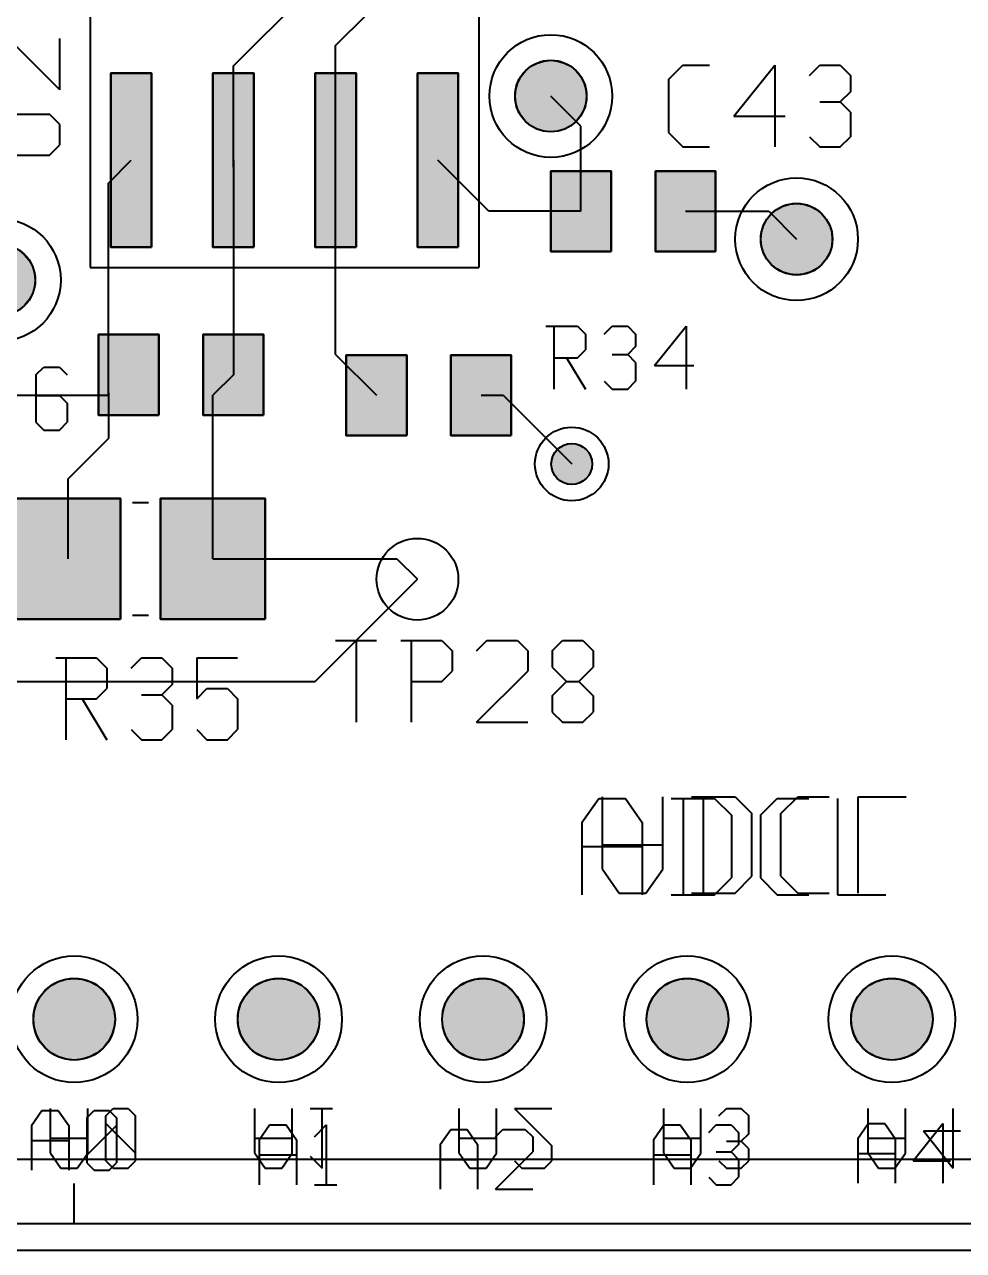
# Model space of a CAD drawing. Header units: millimetres. Extents: x 3 to 131, y 2 to 65.
# Drawn here: x 75.92 to 87.59, y 2.29 to 17.53 of the extents above; entities that cross this region are included whole.
import ezdxf

# ---------------------------------------------------------------- set-up
doc = ezdxf.new("R2010")
doc.units = ezdxf.units.MM
for name, color, linetype in [('bottom_copper', 7, 'Continuous'), ('bottom_silk', 7, 'Continuous'), ('drill_plated', 7, 'Continuous'), ('outline', 7, 'Continuous'), ('top_copper', 7, 'Continuous'), ('top_silk', 7, 'Continuous')]:
    doc.layers.add(name, color=color, linetype=linetype)

msp = doc.modelspace()

# ---------------------------------------------------------------- hatches: boundary and pattern name
at = {"layer": 'bottom_copper', "lineweight": 40}
for points in [[(82.898, 16.55), (82.872, 16.466), (82.831, 16.39), (82.776, 16.322), (82.709, 16.267), (82.632, 16.226), (82.549, 16.201), (82.462, 16.192), (82.375, 16.201), (82.292, 16.226), (82.215, 16.267), (82.147, 16.322), (82.092, 16.39), (82.051, 16.466), (82.026, 16.55), (82.017, 16.637), (82.026, 16.723), (82.051, 16.807), (82.092, 16.883), (82.147, 16.951), (82.215, 17.006), (82.292, 17.047), (82.375, 17.072), (82.462, 17.081), (82.549, 17.072), (82.632, 17.047), (82.709, 17.006), (82.776, 16.951), (82.831, 16.883), (82.872, 16.807), (82.898, 16.723), (82.906, 16.637), (82.898, 16.55)], [(85.952, 14.772), (85.927, 14.688), (85.885, 14.612), (85.83, 14.544), (85.763, 14.489), (85.686, 14.448), (85.603, 14.423), (85.516, 14.414), (85.429, 14.423), (85.346, 14.448), (85.269, 14.489), (85.202, 14.544), (85.146, 14.612), (85.105, 14.688), (85.08, 14.772), (85.071, 14.858), (85.08, 14.945), (85.105, 15.029), (85.146, 15.105), (85.202, 15.173), (85.269, 15.228), (85.346, 15.269), (85.429, 15.294), (85.516, 15.303), (85.603, 15.294), (85.686, 15.269), (85.763, 15.228), (85.83, 15.173), (85.885, 15.105), (85.927, 15.029), (85.952, 14.945), (85.96, 14.858), (85.952, 14.772)], [(76.046, 14.264), (76.021, 14.18), (75.979, 14.104), (75.924, 14.036), (75.857, 13.981), (75.78, 13.94), (75.697, 13.915), (75.61, 13.906), (75.523, 13.915), (75.44, 13.94), (75.363, 13.981), (75.296, 14.036), (75.24, 14.104), (75.199, 14.18), (75.174, 14.264), (75.165, 14.351), (75.174, 14.437), (75.199, 14.521), (75.24, 14.597), (75.296, 14.665), (75.363, 14.72), (75.44, 14.761), (75.523, 14.786), (75.61, 14.795), (75.697, 14.786), (75.78, 14.761), (75.857, 14.72), (75.924, 14.665), (75.979, 14.597), (76.021, 14.521), (76.046, 14.437), (76.054, 14.351), (76.046, 14.264)], [(82.971, 12.015), (82.957, 11.967), (82.933, 11.923), (82.902, 11.885), (82.863, 11.853), (82.819, 11.83), (82.771, 11.815), (82.722, 11.81), (82.672, 11.815), (82.625, 11.83), (82.581, 11.853), (82.542, 11.885), (82.511, 11.923), (82.487, 11.967), (82.473, 12.015), (82.468, 12.065), (82.473, 12.114), (82.487, 12.162), (82.511, 12.206), (82.542, 12.244), (82.581, 12.276), (82.625, 12.299), (82.672, 12.314), (82.722, 12.319), (82.771, 12.314), (82.819, 12.299), (82.863, 12.276), (82.902, 12.244), (82.933, 12.206), (82.957, 12.162), (82.971, 12.114), (82.976, 12.065), (82.971, 12.015)], [(77.038, 5.067), (77.009, 4.972), (76.962, 4.884), (76.899, 4.807), (76.822, 4.744), (76.734, 4.697), (76.639, 4.668), (76.54, 4.658), (76.441, 4.668), (76.346, 4.697), (76.258, 4.744), (76.181, 4.807), (76.118, 4.884), (76.071, 4.972), (76.042, 5.067), (76.032, 5.166), (76.042, 5.265), (76.071, 5.36), (76.118, 5.448), (76.181, 5.525), (76.258, 5.588), (76.346, 5.635), (76.441, 5.664), (76.54, 5.674), (76.639, 5.664), (76.734, 5.635), (76.822, 5.588), (76.899, 5.525), (76.962, 5.448), (77.009, 5.36), (77.038, 5.265), (77.048, 5.166), (77.038, 5.067)], [(79.578, 5.067), (79.549, 4.972), (79.502, 4.884), (79.439, 4.807), (79.362, 4.744), (79.274, 4.697), (79.179, 4.668), (79.08, 4.658), (78.981, 4.668), (78.886, 4.697), (78.798, 4.744), (78.721, 4.807), (78.658, 4.884), (78.611, 4.972), (78.582, 5.067), (78.572, 5.166), (78.582, 5.265), (78.611, 5.36), (78.658, 5.448), (78.721, 5.525), (78.798, 5.588), (78.886, 5.635), (78.981, 5.664), (79.08, 5.674), (79.179, 5.664), (79.274, 5.635), (79.362, 5.588), (79.439, 5.525), (79.502, 5.448), (79.549, 5.36), (79.578, 5.265), (79.588, 5.166), (79.578, 5.067)], [(82.118, 5.067), (82.089, 4.972), (82.042, 4.884), (81.979, 4.807), (81.902, 4.744), (81.814, 4.697), (81.719, 4.668), (81.62, 4.658), (81.521, 4.668), (81.426, 4.697), (81.338, 4.744), (81.261, 4.807), (81.198, 4.884), (81.151, 4.972), (81.122, 5.067), (81.112, 5.166), (81.122, 5.265), (81.151, 5.36), (81.198, 5.448), (81.261, 5.525), (81.338, 5.588), (81.426, 5.635), (81.521, 5.664), (81.62, 5.674), (81.719, 5.664), (81.814, 5.635), (81.902, 5.588), (81.979, 5.525), (82.042, 5.448), (82.089, 5.36), (82.118, 5.265), (82.128, 5.166), (82.118, 5.067)], [(84.658, 5.067), (84.629, 4.972), (84.582, 4.884), (84.519, 4.807), (84.442, 4.744), (84.354, 4.697), (84.259, 4.668), (84.16, 4.658), (84.061, 4.668), (83.966, 4.697), (83.878, 4.744), (83.801, 4.807), (83.738, 4.884), (83.691, 4.972), (83.662, 5.067), (83.652, 5.166), (83.662, 5.265), (83.691, 5.36), (83.738, 5.448), (83.801, 5.525), (83.878, 5.588), (83.966, 5.635), (84.061, 5.664), (84.16, 5.674), (84.259, 5.664), (84.354, 5.635), (84.442, 5.588), (84.519, 5.525), (84.582, 5.448), (84.629, 5.36), (84.658, 5.265), (84.668, 5.166), (84.658, 5.067)], [(87.198, 5.067), (87.169, 4.972), (87.122, 4.884), (87.059, 4.807), (86.982, 4.744), (86.894, 4.697), (86.799, 4.668), (86.7, 4.658), (86.601, 4.668), (86.506, 4.697), (86.418, 4.744), (86.341, 4.807), (86.278, 4.884), (86.231, 4.972), (86.202, 5.067), (86.192, 5.166), (86.202, 5.265), (86.231, 5.36), (86.278, 5.448), (86.341, 5.525), (86.418, 5.588), (86.506, 5.635), (86.601, 5.664), (86.7, 5.674), (86.799, 5.664), (86.894, 5.635), (86.982, 5.588), (87.059, 5.525), (87.122, 5.448), (87.169, 5.36), (87.198, 5.265), (87.208, 5.166), (87.198, 5.067)]]:
    msp.add_hatch(color=7, dxfattribs=at).paths.add_polyline_path(points, flags=0)
at = {"layer": 'drill_plated', "lineweight": 40}
for points in [[(82.898, 16.55), (82.872, 16.466), (82.831, 16.39), (82.776, 16.322), (82.709, 16.267), (82.632, 16.226), (82.549, 16.201), (82.462, 16.192), (82.375, 16.201), (82.292, 16.226), (82.215, 16.267), (82.147, 16.322), (82.092, 16.39), (82.051, 16.466), (82.026, 16.55), (82.017, 16.637), (82.026, 16.723), (82.051, 16.807), (82.092, 16.883), (82.147, 16.951), (82.215, 17.006), (82.292, 17.047), (82.375, 17.072), (82.462, 17.081), (82.549, 17.072), (82.632, 17.047), (82.709, 17.006), (82.776, 16.951), (82.831, 16.883), (82.872, 16.807), (82.898, 16.723), (82.906, 16.637), (82.898, 16.55)], [(85.952, 14.772), (85.927, 14.688), (85.885, 14.612), (85.83, 14.544), (85.763, 14.489), (85.686, 14.448), (85.603, 14.423), (85.516, 14.414), (85.429, 14.423), (85.346, 14.448), (85.269, 14.489), (85.202, 14.544), (85.146, 14.612), (85.105, 14.688), (85.08, 14.772), (85.071, 14.858), (85.08, 14.945), (85.105, 15.029), (85.146, 15.105), (85.202, 15.173), (85.269, 15.228), (85.346, 15.269), (85.429, 15.294), (85.516, 15.303), (85.603, 15.294), (85.686, 15.269), (85.763, 15.228), (85.83, 15.173), (85.885, 15.105), (85.927, 15.029), (85.952, 14.945), (85.96, 14.858), (85.952, 14.772)], [(76.046, 14.264), (76.021, 14.18), (75.979, 14.104), (75.924, 14.036), (75.857, 13.981), (75.78, 13.94), (75.697, 13.915), (75.61, 13.906), (75.523, 13.915), (75.44, 13.94), (75.363, 13.981), (75.296, 14.036), (75.24, 14.104), (75.199, 14.18), (75.174, 14.264), (75.165, 14.351), (75.174, 14.437), (75.199, 14.521), (75.24, 14.597), (75.296, 14.665), (75.363, 14.72), (75.44, 14.761), (75.523, 14.786), (75.61, 14.795), (75.697, 14.786), (75.78, 14.761), (75.857, 14.72), (75.924, 14.665), (75.979, 14.597), (76.021, 14.521), (76.046, 14.437), (76.054, 14.351), (76.046, 14.264)], [(82.971, 12.015), (82.957, 11.967), (82.933, 11.923), (82.902, 11.885), (82.863, 11.853), (82.819, 11.83), (82.771, 11.815), (82.722, 11.81), (82.672, 11.815), (82.625, 11.83), (82.581, 11.853), (82.542, 11.885), (82.511, 11.923), (82.487, 11.967), (82.473, 12.015), (82.468, 12.065), (82.473, 12.114), (82.487, 12.162), (82.511, 12.206), (82.542, 12.244), (82.581, 12.276), (82.625, 12.299), (82.672, 12.314), (82.722, 12.319), (82.771, 12.314), (82.819, 12.299), (82.863, 12.276), (82.902, 12.244), (82.933, 12.206), (82.957, 12.162), (82.971, 12.114), (82.976, 12.065), (82.971, 12.015)], [(77.038, 5.067), (77.009, 4.972), (76.962, 4.884), (76.899, 4.807), (76.822, 4.744), (76.734, 4.697), (76.639, 4.668), (76.54, 4.658), (76.441, 4.668), (76.346, 4.697), (76.258, 4.744), (76.181, 4.807), (76.118, 4.884), (76.071, 4.972), (76.042, 5.067), (76.032, 5.166), (76.042, 5.265), (76.071, 5.36), (76.118, 5.448), (76.181, 5.525), (76.258, 5.588), (76.346, 5.635), (76.441, 5.664), (76.54, 5.674), (76.639, 5.664), (76.734, 5.635), (76.822, 5.588), (76.899, 5.525), (76.962, 5.448), (77.009, 5.36), (77.038, 5.265), (77.048, 5.166), (77.038, 5.067)], [(79.578, 5.067), (79.549, 4.972), (79.502, 4.884), (79.439, 4.807), (79.362, 4.744), (79.274, 4.697), (79.179, 4.668), (79.08, 4.658), (78.981, 4.668), (78.886, 4.697), (78.798, 4.744), (78.721, 4.807), (78.658, 4.884), (78.611, 4.972), (78.582, 5.067), (78.572, 5.166), (78.582, 5.265), (78.611, 5.36), (78.658, 5.448), (78.721, 5.525), (78.798, 5.588), (78.886, 5.635), (78.981, 5.664), (79.08, 5.674), (79.179, 5.664), (79.274, 5.635), (79.362, 5.588), (79.439, 5.525), (79.502, 5.448), (79.549, 5.36), (79.578, 5.265), (79.588, 5.166), (79.578, 5.067)], [(82.118, 5.067), (82.089, 4.972), (82.042, 4.884), (81.979, 4.807), (81.902, 4.744), (81.814, 4.697), (81.719, 4.668), (81.62, 4.658), (81.521, 4.668), (81.426, 4.697), (81.338, 4.744), (81.261, 4.807), (81.198, 4.884), (81.151, 4.972), (81.122, 5.067), (81.112, 5.166), (81.122, 5.265), (81.151, 5.36), (81.198, 5.448), (81.261, 5.525), (81.338, 5.588), (81.426, 5.635), (81.521, 5.664), (81.62, 5.674), (81.719, 5.664), (81.814, 5.635), (81.902, 5.588), (81.979, 5.525), (82.042, 5.448), (82.089, 5.36), (82.118, 5.265), (82.128, 5.166), (82.118, 5.067)], [(84.658, 5.067), (84.629, 4.972), (84.582, 4.884), (84.519, 4.807), (84.442, 4.744), (84.354, 4.697), (84.259, 4.668), (84.16, 4.658), (84.061, 4.668), (83.966, 4.697), (83.878, 4.744), (83.801, 4.807), (83.738, 4.884), (83.691, 4.972), (83.662, 5.067), (83.652, 5.166), (83.662, 5.265), (83.691, 5.36), (83.738, 5.448), (83.801, 5.525), (83.878, 5.588), (83.966, 5.635), (84.061, 5.664), (84.16, 5.674), (84.259, 5.664), (84.354, 5.635), (84.442, 5.588), (84.519, 5.525), (84.582, 5.448), (84.629, 5.36), (84.658, 5.265), (84.668, 5.166), (84.658, 5.067)], [(87.198, 5.067), (87.169, 4.972), (87.122, 4.884), (87.059, 4.807), (86.982, 4.744), (86.894, 4.697), (86.799, 4.668), (86.7, 4.658), (86.601, 4.668), (86.506, 4.697), (86.418, 4.744), (86.341, 4.807), (86.278, 4.884), (86.231, 4.972), (86.202, 5.067), (86.192, 5.166), (86.202, 5.265), (86.231, 5.36), (86.278, 5.448), (86.341, 5.525), (86.418, 5.588), (86.506, 5.635), (86.601, 5.664), (86.7, 5.674), (86.799, 5.664), (86.894, 5.635), (86.982, 5.588), (87.059, 5.525), (87.122, 5.448), (87.169, 5.36), (87.198, 5.265), (87.208, 5.166), (87.198, 5.067)]]:
    msp.add_hatch(color=7, dxfattribs=at).paths.add_polyline_path(points, flags=0)
at = {"layer": 'top_copper', "lineweight": 40}
for points in [[(82.898, 16.55), (82.872, 16.466), (82.831, 16.39), (82.776, 16.322), (82.709, 16.267), (82.632, 16.226), (82.549, 16.201), (82.462, 16.192), (82.375, 16.201), (82.292, 16.226), (82.215, 16.267), (82.147, 16.322), (82.092, 16.39), (82.051, 16.466), (82.026, 16.55), (82.017, 16.637), (82.026, 16.723), (82.051, 16.807), (82.092, 16.883), (82.147, 16.951), (82.215, 17.006), (82.292, 17.047), (82.375, 17.072), (82.462, 17.081), (82.549, 17.072), (82.632, 17.047), (82.709, 17.006), (82.776, 16.951), (82.831, 16.883), (82.872, 16.807), (82.898, 16.723), (82.906, 16.637), (82.898, 16.55)], [(77.502, 14.76), (76.994, 14.76), (76.994, 16.919), (77.502, 16.919), (77.502, 14.76)], [(78.772, 14.76), (78.264, 14.76), (78.264, 16.919), (78.772, 16.919), (78.772, 14.76)], [(80.042, 14.76), (79.534, 14.76), (79.534, 16.919), (80.042, 16.919), (80.042, 14.76)], [(81.312, 14.76), (80.804, 14.76), (80.804, 16.919), (81.312, 16.919), (81.312, 14.76)], [(83.21, 14.705), (82.461, 14.705), (82.461, 15.704), (83.21, 15.704), (83.21, 14.705)], [(84.51, 14.705), (83.761, 14.705), (83.761, 15.704), (84.51, 15.704), (84.51, 14.705)], [(85.952, 14.772), (85.927, 14.688), (85.885, 14.612), (85.83, 14.544), (85.763, 14.489), (85.686, 14.448), (85.603, 14.423), (85.516, 14.414), (85.429, 14.423), (85.346, 14.448), (85.269, 14.489), (85.202, 14.544), (85.146, 14.612), (85.105, 14.688), (85.08, 14.772), (85.071, 14.858), (85.08, 14.945), (85.105, 15.029), (85.146, 15.105), (85.202, 15.173), (85.269, 15.228), (85.346, 15.269), (85.429, 15.294), (85.516, 15.303), (85.603, 15.294), (85.686, 15.269), (85.763, 15.228), (85.83, 15.173), (85.885, 15.105), (85.927, 15.029), (85.952, 14.945), (85.96, 14.858), (85.952, 14.772)], [(76.046, 14.264), (76.021, 14.18), (75.979, 14.104), (75.924, 14.036), (75.857, 13.981), (75.78, 13.94), (75.697, 13.915), (75.61, 13.906), (75.523, 13.915), (75.44, 13.94), (75.363, 13.981), (75.296, 14.036), (75.24, 14.104), (75.199, 14.18), (75.174, 14.264), (75.165, 14.351), (75.174, 14.437), (75.199, 14.521), (75.24, 14.597), (75.296, 14.665), (75.363, 14.72), (75.44, 14.761), (75.523, 14.786), (75.61, 14.795), (75.697, 14.786), (75.78, 14.761), (75.857, 14.72), (75.924, 14.665), (75.979, 14.597), (76.021, 14.521), (76.046, 14.437), (76.054, 14.351), (76.046, 14.264)], [(77.593, 12.673), (76.843, 12.673), (76.843, 13.672), (77.593, 13.672), (77.593, 12.673)], [(78.892, 12.673), (78.143, 12.673), (78.143, 13.672), (78.892, 13.672), (78.892, 12.673)], [(80.671, 12.419), (79.921, 12.419), (79.921, 13.418), (80.671, 13.418), (80.671, 12.419)], [(81.971, 12.419), (81.221, 12.419), (81.221, 13.418), (81.971, 13.418), (81.971, 12.419)], [(82.971, 12.015), (82.957, 11.967), (82.933, 11.923), (82.902, 11.885), (82.863, 11.853), (82.819, 11.83), (82.771, 11.815), (82.722, 11.81), (82.672, 11.815), (82.625, 11.83), (82.581, 11.853), (82.542, 11.885), (82.511, 11.923), (82.487, 11.967), (82.473, 12.015), (82.468, 12.065), (82.473, 12.114), (82.487, 12.162), (82.511, 12.206), (82.542, 12.244), (82.581, 12.276), (82.625, 12.299), (82.672, 12.314), (82.722, 12.319), (82.771, 12.314), (82.819, 12.299), (82.863, 12.276), (82.902, 12.244), (82.933, 12.206), (82.957, 12.162), (82.971, 12.114), (82.976, 12.065), (82.971, 12.015)], [(77.114, 10.137), (75.814, 10.137), (75.814, 11.636), (77.114, 11.636), (77.114, 10.137)], [(78.914, 10.137), (77.614, 10.137), (77.614, 11.636), (78.914, 11.636), (78.914, 10.137)], [(77.038, 5.067), (77.009, 4.972), (76.962, 4.884), (76.899, 4.807), (76.822, 4.744), (76.734, 4.697), (76.639, 4.668), (76.54, 4.658), (76.441, 4.668), (76.346, 4.697), (76.258, 4.744), (76.181, 4.807), (76.118, 4.884), (76.071, 4.972), (76.042, 5.067), (76.032, 5.166), (76.042, 5.265), (76.071, 5.36), (76.118, 5.448), (76.181, 5.525), (76.258, 5.588), (76.346, 5.635), (76.441, 5.664), (76.54, 5.674), (76.639, 5.664), (76.734, 5.635), (76.822, 5.588), (76.899, 5.525), (76.962, 5.448), (77.009, 5.36), (77.038, 5.265), (77.048, 5.166), (77.038, 5.067)], [(79.578, 5.067), (79.549, 4.972), (79.502, 4.884), (79.439, 4.807), (79.362, 4.744), (79.274, 4.697), (79.179, 4.668), (79.08, 4.658), (78.981, 4.668), (78.886, 4.697), (78.798, 4.744), (78.721, 4.807), (78.658, 4.884), (78.611, 4.972), (78.582, 5.067), (78.572, 5.166), (78.582, 5.265), (78.611, 5.36), (78.658, 5.448), (78.721, 5.525), (78.798, 5.588), (78.886, 5.635), (78.981, 5.664), (79.08, 5.674), (79.179, 5.664), (79.274, 5.635), (79.362, 5.588), (79.439, 5.525), (79.502, 5.448), (79.549, 5.36), (79.578, 5.265), (79.588, 5.166), (79.578, 5.067)], [(82.118, 5.067), (82.089, 4.972), (82.042, 4.884), (81.979, 4.807), (81.902, 4.744), (81.814, 4.697), (81.719, 4.668), (81.62, 4.658), (81.521, 4.668), (81.426, 4.697), (81.338, 4.744), (81.261, 4.807), (81.198, 4.884), (81.151, 4.972), (81.122, 5.067), (81.112, 5.166), (81.122, 5.265), (81.151, 5.36), (81.198, 5.448), (81.261, 5.525), (81.338, 5.588), (81.426, 5.635), (81.521, 5.664), (81.62, 5.674), (81.719, 5.664), (81.814, 5.635), (81.902, 5.588), (81.979, 5.525), (82.042, 5.448), (82.089, 5.36), (82.118, 5.265), (82.128, 5.166), (82.118, 5.067)], [(84.658, 5.067), (84.629, 4.972), (84.582, 4.884), (84.519, 4.807), (84.442, 4.744), (84.354, 4.697), (84.259, 4.668), (84.16, 4.658), (84.061, 4.668), (83.966, 4.697), (83.878, 4.744), (83.801, 4.807), (83.738, 4.884), (83.691, 4.972), (83.662, 5.067), (83.652, 5.166), (83.662, 5.265), (83.691, 5.36), (83.738, 5.448), (83.801, 5.525), (83.878, 5.588), (83.966, 5.635), (84.061, 5.664), (84.16, 5.674), (84.259, 5.664), (84.354, 5.635), (84.442, 5.588), (84.519, 5.525), (84.582, 5.448), (84.629, 5.36), (84.658, 5.265), (84.668, 5.166), (84.658, 5.067)], [(87.198, 5.067), (87.169, 4.972), (87.122, 4.884), (87.059, 4.807), (86.982, 4.744), (86.894, 4.697), (86.799, 4.668), (86.7, 4.658), (86.601, 4.668), (86.506, 4.697), (86.418, 4.744), (86.341, 4.807), (86.278, 4.884), (86.231, 4.972), (86.202, 5.067), (86.192, 5.166), (86.202, 5.265), (86.231, 5.36), (86.278, 5.448), (86.341, 5.525), (86.418, 5.588), (86.506, 5.635), (86.601, 5.664), (86.7, 5.674), (86.799, 5.664), (86.894, 5.635), (86.982, 5.588), (87.059, 5.525), (87.122, 5.448), (87.169, 5.36), (87.198, 5.265), (87.208, 5.166), (87.198, 5.067)]]:
    msp.add_hatch(color=7, dxfattribs=at).paths.add_polyline_path(points, flags=0)

# ---------------------------------------------------------------- linework, layer by layer
at = {"layer": 'bottom_copper', "color": 7, "lineweight": 40}
for points in [[(82.898, 16.55), (82.872, 16.466), (82.831, 16.39), (82.776, 16.322), (82.709, 16.267), (82.632, 16.226), (82.549, 16.201), (82.462, 16.192), (82.375, 16.201), (82.292, 16.226), (82.215, 16.267), (82.147, 16.322), (82.092, 16.39), (82.051, 16.466), (82.026, 16.55), (82.017, 16.637), (82.026, 16.723), (82.051, 16.807), (82.092, 16.883), (82.147, 16.951), (82.215, 17.006), (82.292, 17.047), (82.375, 17.072), (82.462, 17.081), (82.549, 17.072), (82.632, 17.047), (82.709, 17.006), (82.776, 16.951), (82.831, 16.883), (82.872, 16.807), (82.898, 16.723), (82.906, 16.637), (82.898, 16.55)], [(85.952, 14.772), (85.927, 14.688), (85.885, 14.612), (85.83, 14.544), (85.763, 14.489), (85.686, 14.448), (85.603, 14.423), (85.516, 14.414), (85.429, 14.423), (85.346, 14.448), (85.269, 14.489), (85.202, 14.544), (85.146, 14.612), (85.105, 14.688), (85.08, 14.772), (85.071, 14.858), (85.08, 14.945), (85.105, 15.029), (85.146, 15.105), (85.202, 15.173), (85.269, 15.228), (85.346, 15.269), (85.429, 15.294), (85.516, 15.303), (85.603, 15.294), (85.686, 15.269), (85.763, 15.228), (85.83, 15.173), (85.885, 15.105), (85.927, 15.029), (85.952, 14.945), (85.96, 14.858), (85.952, 14.772)], [(82.971, 12.015), (82.957, 11.967), (82.933, 11.923), (82.902, 11.885), (82.863, 11.853), (82.819, 11.83), (82.771, 11.815), (82.722, 11.81), (82.672, 11.815), (82.625, 11.83), (82.581, 11.853), (82.542, 11.885), (82.511, 11.923), (82.487, 11.967), (82.473, 12.015), (82.468, 12.065), (82.473, 12.114), (82.487, 12.162), (82.511, 12.206), (82.542, 12.244), (82.581, 12.276), (82.625, 12.299), (82.672, 12.314), (82.722, 12.319), (82.771, 12.314), (82.819, 12.299), (82.863, 12.276), (82.902, 12.244), (82.933, 12.206), (82.957, 12.162), (82.971, 12.114), (82.976, 12.065), (82.971, 12.015)], [(77.038, 5.067), (77.009, 4.972), (76.962, 4.884), (76.899, 4.807), (76.822, 4.744), (76.734, 4.697), (76.639, 4.668), (76.54, 4.658), (76.441, 4.668), (76.346, 4.697), (76.258, 4.744), (76.181, 4.807), (76.118, 4.884), (76.071, 4.972), (76.042, 5.067), (76.032, 5.166), (76.042, 5.265), (76.071, 5.36), (76.118, 5.448), (76.181, 5.525), (76.258, 5.588), (76.346, 5.635), (76.441, 5.664), (76.54, 5.674), (76.639, 5.664), (76.734, 5.635), (76.822, 5.588), (76.899, 5.525), (76.962, 5.448), (77.009, 5.36), (77.038, 5.265), (77.048, 5.166), (77.038, 5.067)], [(79.578, 5.067), (79.549, 4.972), (79.502, 4.884), (79.439, 4.807), (79.362, 4.744), (79.274, 4.697), (79.179, 4.668), (79.08, 4.658), (78.981, 4.668), (78.886, 4.697), (78.798, 4.744), (78.721, 4.807), (78.658, 4.884), (78.611, 4.972), (78.582, 5.067), (78.572, 5.166), (78.582, 5.265), (78.611, 5.36), (78.658, 5.448), (78.721, 5.525), (78.798, 5.588), (78.886, 5.635), (78.981, 5.664), (79.08, 5.674), (79.179, 5.664), (79.274, 5.635), (79.362, 5.588), (79.439, 5.525), (79.502, 5.448), (79.549, 5.36), (79.578, 5.265), (79.588, 5.166), (79.578, 5.067)], [(82.118, 5.067), (82.089, 4.972), (82.042, 4.884), (81.979, 4.807), (81.902, 4.744), (81.814, 4.697), (81.719, 4.668), (81.62, 4.658), (81.521, 4.668), (81.426, 4.697), (81.338, 4.744), (81.261, 4.807), (81.198, 4.884), (81.151, 4.972), (81.122, 5.067), (81.112, 5.166), (81.122, 5.265), (81.151, 5.36), (81.198, 5.448), (81.261, 5.525), (81.338, 5.588), (81.426, 5.635), (81.521, 5.664), (81.62, 5.674), (81.719, 5.664), (81.814, 5.635), (81.902, 5.588), (81.979, 5.525), (82.042, 5.448), (82.089, 5.36), (82.118, 5.265), (82.128, 5.166), (82.118, 5.067)], [(84.658, 5.067), (84.629, 4.972), (84.582, 4.884), (84.519, 4.807), (84.442, 4.744), (84.354, 4.697), (84.259, 4.668), (84.16, 4.658), (84.061, 4.668), (83.966, 4.697), (83.878, 4.744), (83.801, 4.807), (83.738, 4.884), (83.691, 4.972), (83.662, 5.067), (83.652, 5.166), (83.662, 5.265), (83.691, 5.36), (83.738, 5.448), (83.801, 5.525), (83.878, 5.588), (83.966, 5.635), (84.061, 5.664), (84.16, 5.674), (84.259, 5.664), (84.354, 5.635), (84.442, 5.588), (84.519, 5.525), (84.582, 5.448), (84.629, 5.36), (84.658, 5.265), (84.668, 5.166), (84.658, 5.067)], [(87.198, 5.067), (87.169, 4.972), (87.122, 4.884), (87.059, 4.807), (86.982, 4.744), (86.894, 4.697), (86.799, 4.668), (86.7, 4.658), (86.601, 4.668), (86.506, 4.697), (86.418, 4.744), (86.341, 4.807), (86.278, 4.884), (86.231, 4.972), (86.202, 5.067), (86.192, 5.166), (86.202, 5.265), (86.231, 5.36), (86.278, 5.448), (86.341, 5.525), (86.418, 5.588), (86.506, 5.635), (86.601, 5.664), (86.7, 5.674), (86.799, 5.664), (86.894, 5.635), (86.982, 5.588), (87.059, 5.525), (87.122, 5.448), (87.169, 5.36), (87.198, 5.265), (87.208, 5.166), (87.198, 5.067)]]:
    msp.add_lwpolyline(points, close=True, dxfattribs=at)
msp.add_lwpolyline([(75.857, 14.72), (75.924, 14.665), (75.979, 14.597), (76.021, 14.521), (76.046, 14.437), (76.054, 14.351), (76.046, 14.264), (76.046, 14.264), (76.021, 14.18), (75.979, 14.104), (75.924, 14.036), (75.857, 13.981)], dxfattribs=at)
for centre, major_axis in [((82.462, 16.637), (0.762, 0)), ((82.462, 16.637), (0.445, 0)), ((85.516, 14.858), (0.762, 0)), ((85.516, 14.858), (0.445, 0)), ((75.61, 14.351), (0.762, 0)), ((75.61, 14.351), (0.445, 0)), ((82.722, 12.065), (0.457, 0)), ((82.722, 12.065), (0.254, 0)), ((76.54, 5.166), (0.787, 0)), ((79.08, 5.166), (0.787, 0)), ((81.62, 5.166), (0.787, 0)), ((84.16, 5.166), (0.787, 0)), ((86.7, 5.166), (0.787, 0)), ((76.54, 5.166), (0.508, 0)), ((79.08, 5.166), (0.508, 0)), ((81.62, 5.166), (0.508, 0)), ((84.16, 5.166), (0.508, 0)), ((86.7, 5.166), (0.508, 0))]:
    msp.add_ellipse(centre, major_axis=major_axis, ratio=1, dxfattribs=at)
at = {"layer": 'bottom_silk', "color": 7, "lineweight": 40}
for p, q in [((83.103, 7.032), (83.103, 7.931)), ((83.852, 7.032), (83.852, 7.931)), ((84.212, 7.931), (84.751, 7.931)), ((84.361, 6.732), (84.361, 7.931)), ((84.751, 7.931), (84.961, 7.721)), ((85.32, 7.721), (85.53, 7.931)), ((85.53, 7.931), (85.92, 7.931)), ((86.28, 6.732), (86.28, 7.931)), ((86.28, 7.931), (86.879, 7.931)), ((84.961, 6.942), (84.961, 7.721)), ((85.32, 6.942), (85.32, 7.721)), ((83.103, 7.331), (83.852, 7.331)), ((83.103, 7.032), (83.312, 6.732)), ((83.642, 6.732), (83.852, 7.032)), ((84.751, 6.732), (84.961, 6.942)), ((85.32, 6.942), (85.53, 6.732)), ((83.312, 6.732), (83.642, 6.732)), ((84.212, 6.732), (84.751, 6.732)), ((85.53, 6.732), (85.92, 6.732)), ((76.245, 3.501), (76.245, 4.057)), ((76.708, 3.501), (76.708, 4.057)), ((76.931, 3.965), (77.023, 4.057)), ((76.931, 3.408), (76.931, 3.965)), ((77.023, 4.057), (77.209, 4.057)), ((77.209, 4.057), (77.302, 3.965)), ((77.302, 3.408), (77.302, 3.965)), ((78.785, 3.501), (78.785, 4.057)), ((79.248, 3.501), (79.248, 4.057)), ((79.471, 4.057), (79.749, 4.057)), ((79.619, 3.316), (79.619, 4.057)), ((81.325, 3.501), (81.325, 4.057)), ((81.788, 3.501), (81.788, 4.057)), ((82.011, 4.057), (82.474, 3.594)), ((82.011, 4.057), (82.474, 4.057)), ((83.865, 3.501), (83.865, 4.057)), ((84.328, 3.501), (84.328, 4.057)), ((84.551, 3.965), (84.643, 4.057)), ((84.643, 4.057), (84.829, 4.057)), ((84.829, 4.057), (84.921, 3.965)), ((84.921, 3.742), (84.921, 3.965)), ((86.405, 3.501), (86.405, 4.057)), ((86.868, 3.501), (86.868, 4.057)), ((87.462, 3.316), (87.462, 4.057)), ((76.931, 3.872), (77.302, 3.501)), ((76.245, 3.687), (76.708, 3.687)), ((78.785, 3.687), (79.248, 3.687)), ((81.325, 3.687), (81.788, 3.687)), ((83.865, 3.687), (84.328, 3.687)), ((84.921, 3.742), (84.829, 3.649)), ((86.405, 3.687), (86.868, 3.687)), ((87.091, 3.779), (87.462, 3.316)), ((87.091, 3.779), (87.554, 3.779)), ((82.474, 3.408), (82.474, 3.594)), ((84.643, 3.649), (84.829, 3.649)), ((84.921, 3.557), (84.829, 3.649)), ((84.921, 3.408), (84.921, 3.557)), ((76.245, 3.501), (76.374, 3.316)), ((76.578, 3.316), (76.708, 3.501)), ((76.931, 3.408), (77.023, 3.316)), ((77.209, 3.316), (77.302, 3.408)), ((78.785, 3.501), (78.914, 3.316)), ((79.118, 3.316), (79.248, 3.501)), ((79.471, 3.464), (79.619, 3.316)), ((81.325, 3.501), (81.454, 3.316)), ((81.658, 3.316), (81.788, 3.501)), ((82.011, 3.408), (82.103, 3.316)), ((82.382, 3.316), (82.474, 3.408)), ((83.865, 3.501), (83.994, 3.316)), ((84.198, 3.316), (84.328, 3.501)), ((84.551, 3.408), (84.643, 3.316)), ((84.829, 3.316), (84.921, 3.408)), ((86.405, 3.501), (86.534, 3.316)), ((86.738, 3.316), (86.868, 3.501)), ((76.374, 3.316), (76.578, 3.316)), ((77.023, 3.316), (77.209, 3.316)), ((78.914, 3.316), (79.118, 3.316)), ((81.454, 3.316), (81.658, 3.316)), ((82.103, 3.316), (82.382, 3.316)), ((83.994, 3.316), (84.198, 3.316)), ((84.643, 3.316), (84.829, 3.316)), ((86.534, 3.316), (86.738, 3.316)), ((3.994, 2.626), (127.494, 2.626)), ((130.446, 2.293), (3.446, 2.293))]:
    msp.add_line(p, q, dxfattribs=at)
at = {"layer": 'drill_plated', "color": 7, "lineweight": 40}
for points in [[(82.898, 16.55), (82.872, 16.466), (82.831, 16.39), (82.776, 16.322), (82.709, 16.267), (82.632, 16.226), (82.549, 16.201), (82.462, 16.192), (82.375, 16.201), (82.292, 16.226), (82.215, 16.267), (82.147, 16.322), (82.092, 16.39), (82.051, 16.466), (82.026, 16.55), (82.017, 16.637), (82.026, 16.723), (82.051, 16.807), (82.092, 16.883), (82.147, 16.951), (82.215, 17.006), (82.292, 17.047), (82.375, 17.072), (82.462, 17.081), (82.549, 17.072), (82.632, 17.047), (82.709, 17.006), (82.776, 16.951), (82.831, 16.883), (82.872, 16.807), (82.898, 16.723), (82.906, 16.637), (82.898, 16.55)], [(85.952, 14.772), (85.927, 14.688), (85.885, 14.612), (85.83, 14.544), (85.763, 14.489), (85.686, 14.448), (85.603, 14.423), (85.516, 14.414), (85.429, 14.423), (85.346, 14.448), (85.269, 14.489), (85.202, 14.544), (85.146, 14.612), (85.105, 14.688), (85.08, 14.772), (85.071, 14.858), (85.08, 14.945), (85.105, 15.029), (85.146, 15.105), (85.202, 15.173), (85.269, 15.228), (85.346, 15.269), (85.429, 15.294), (85.516, 15.303), (85.603, 15.294), (85.686, 15.269), (85.763, 15.228), (85.83, 15.173), (85.885, 15.105), (85.927, 15.029), (85.952, 14.945), (85.96, 14.858), (85.952, 14.772)], [(82.971, 12.015), (82.957, 11.967), (82.933, 11.923), (82.902, 11.885), (82.863, 11.853), (82.819, 11.83), (82.771, 11.815), (82.722, 11.81), (82.672, 11.815), (82.625, 11.83), (82.581, 11.853), (82.542, 11.885), (82.511, 11.923), (82.487, 11.967), (82.473, 12.015), (82.468, 12.065), (82.473, 12.114), (82.487, 12.162), (82.511, 12.206), (82.542, 12.244), (82.581, 12.276), (82.625, 12.299), (82.672, 12.314), (82.722, 12.319), (82.771, 12.314), (82.819, 12.299), (82.863, 12.276), (82.902, 12.244), (82.933, 12.206), (82.957, 12.162), (82.971, 12.114), (82.976, 12.065), (82.971, 12.015)], [(77.038, 5.067), (77.009, 4.972), (76.962, 4.884), (76.899, 4.807), (76.822, 4.744), (76.734, 4.697), (76.639, 4.668), (76.54, 4.658), (76.441, 4.668), (76.346, 4.697), (76.258, 4.744), (76.181, 4.807), (76.118, 4.884), (76.071, 4.972), (76.042, 5.067), (76.032, 5.166), (76.042, 5.265), (76.071, 5.36), (76.118, 5.448), (76.181, 5.525), (76.258, 5.588), (76.346, 5.635), (76.441, 5.664), (76.54, 5.674), (76.639, 5.664), (76.734, 5.635), (76.822, 5.588), (76.899, 5.525), (76.962, 5.448), (77.009, 5.36), (77.038, 5.265), (77.048, 5.166), (77.038, 5.067)], [(79.578, 5.067), (79.549, 4.972), (79.502, 4.884), (79.439, 4.807), (79.362, 4.744), (79.274, 4.697), (79.179, 4.668), (79.08, 4.658), (78.981, 4.668), (78.886, 4.697), (78.798, 4.744), (78.721, 4.807), (78.658, 4.884), (78.611, 4.972), (78.582, 5.067), (78.572, 5.166), (78.582, 5.265), (78.611, 5.36), (78.658, 5.448), (78.721, 5.525), (78.798, 5.588), (78.886, 5.635), (78.981, 5.664), (79.08, 5.674), (79.179, 5.664), (79.274, 5.635), (79.362, 5.588), (79.439, 5.525), (79.502, 5.448), (79.549, 5.36), (79.578, 5.265), (79.588, 5.166), (79.578, 5.067)], [(82.118, 5.067), (82.089, 4.972), (82.042, 4.884), (81.979, 4.807), (81.902, 4.744), (81.814, 4.697), (81.719, 4.668), (81.62, 4.658), (81.521, 4.668), (81.426, 4.697), (81.338, 4.744), (81.261, 4.807), (81.198, 4.884), (81.151, 4.972), (81.122, 5.067), (81.112, 5.166), (81.122, 5.265), (81.151, 5.36), (81.198, 5.448), (81.261, 5.525), (81.338, 5.588), (81.426, 5.635), (81.521, 5.664), (81.62, 5.674), (81.719, 5.664), (81.814, 5.635), (81.902, 5.588), (81.979, 5.525), (82.042, 5.448), (82.089, 5.36), (82.118, 5.265), (82.128, 5.166), (82.118, 5.067)], [(84.658, 5.067), (84.629, 4.972), (84.582, 4.884), (84.519, 4.807), (84.442, 4.744), (84.354, 4.697), (84.259, 4.668), (84.16, 4.658), (84.061, 4.668), (83.966, 4.697), (83.878, 4.744), (83.801, 4.807), (83.738, 4.884), (83.691, 4.972), (83.662, 5.067), (83.652, 5.166), (83.662, 5.265), (83.691, 5.36), (83.738, 5.448), (83.801, 5.525), (83.878, 5.588), (83.966, 5.635), (84.061, 5.664), (84.16, 5.674), (84.259, 5.664), (84.354, 5.635), (84.442, 5.588), (84.519, 5.525), (84.582, 5.448), (84.629, 5.36), (84.658, 5.265), (84.668, 5.166), (84.658, 5.067)], [(87.198, 5.067), (87.169, 4.972), (87.122, 4.884), (87.059, 4.807), (86.982, 4.744), (86.894, 4.697), (86.799, 4.668), (86.7, 4.658), (86.601, 4.668), (86.506, 4.697), (86.418, 4.744), (86.341, 4.807), (86.278, 4.884), (86.231, 4.972), (86.202, 5.067), (86.192, 5.166), (86.202, 5.265), (86.231, 5.36), (86.278, 5.448), (86.341, 5.525), (86.418, 5.588), (86.506, 5.635), (86.601, 5.664), (86.7, 5.674), (86.799, 5.664), (86.894, 5.635), (86.982, 5.588), (87.059, 5.525), (87.122, 5.448), (87.169, 5.36), (87.198, 5.265), (87.208, 5.166), (87.198, 5.067)]]:
    msp.add_lwpolyline(points, close=True, dxfattribs=at)
msp.add_lwpolyline([(75.857, 14.72), (75.924, 14.665), (75.979, 14.597), (76.021, 14.521), (76.046, 14.437), (76.054, 14.351), (76.046, 14.264), (76.046, 14.264), (76.021, 14.18), (75.979, 14.104), (75.924, 14.036), (75.857, 13.981)], dxfattribs=at)
for centre, major_axis in [((82.462, 16.637), (0.445, 0)), ((85.516, 14.858), (0.445, 0)), ((75.61, 14.351), (0.445, 0)), ((82.722, 12.065), (0.254, 0)), ((76.54, 5.166), (0.508, 0)), ((79.08, 5.166), (0.508, 0)), ((81.62, 5.166), (0.508, 0)), ((84.16, 5.166), (0.508, 0)), ((86.7, 5.166), (0.508, 0))]:
    msp.add_ellipse(centre, major_axis=major_axis, ratio=1, dxfattribs=at)
at = {"layer": 'outline', "color": 7, "lineweight": 40}
msp.add_line((130.446, 2.293), (3.446, 2.293), dxfattribs=at)
at = {"layer": 'top_copper', "color": 7, "lineweight": 40}
for p, q in [((78.518, 17.011), (80.43, 18.922)), ((79.788, 17.265), (80.176, 17.652)), ((79.788, 13.427), (79.788, 17.265)), ((77.502, 16.919), (76.994, 16.919)), ((76.994, 16.919), (76.994, 14.76)), ((77.502, 14.76), (77.502, 16.919)), ((78.772, 16.919), (78.264, 16.919)), ((78.264, 16.919), (78.264, 14.76)), ((78.518, 15.755), (78.518, 17.011)), ((78.772, 14.76), (78.772, 16.919)), ((80.042, 16.919), (79.534, 16.919)), ((79.534, 16.919), (79.534, 14.76)), ((80.042, 14.76), (80.042, 16.919)), ((81.312, 16.919), (80.804, 16.919)), ((80.804, 16.919), (80.804, 14.76)), ((81.312, 14.76), (81.312, 16.919)), ((82.836, 16.263), (82.462, 16.637)), ((82.836, 15.205), (82.836, 16.263)), ((76.964, 15.556), (77.248, 15.84)), ((78.518, 15.84), (78.518, 13.173)), ((81.693, 15.205), (81.058, 15.84)), ((83.21, 15.704), (82.461, 15.704)), ((82.461, 15.704), (82.461, 14.705)), ((83.21, 14.705), (83.21, 15.704)), ((84.51, 15.704), (83.761, 15.704)), ((83.761, 15.704), (83.761, 14.705)), ((84.51, 14.705), (84.51, 15.704)), ((76.964, 12.919), (76.964, 15.556)), ((82.836, 15.205), (81.693, 15.205)), ((84.136, 15.205), (85.17, 15.205)), ((85.17, 15.205), (85.516, 14.858)), ((76.994, 14.76), (77.502, 14.76)), ((78.264, 14.76), (78.772, 14.76)), ((79.534, 14.76), (80.042, 14.76)), ((80.804, 14.76), (81.312, 14.76)), ((82.461, 14.705), (83.21, 14.705)), ((83.761, 14.705), (84.51, 14.705)), ((77.593, 13.672), (76.843, 13.672)), ((76.843, 13.672), (76.843, 12.673)), ((77.593, 12.673), (77.593, 13.672)), ((78.892, 13.672), (78.143, 13.672)), ((78.143, 13.672), (78.143, 12.673)), ((78.892, 12.673), (78.892, 13.672)), ((79.788, 13.427), (80.296, 12.919)), ((80.671, 13.418), (79.921, 13.418)), ((79.921, 13.418), (79.921, 12.419)), ((80.671, 12.419), (80.671, 13.418)), ((81.971, 13.418), (81.221, 13.418)), ((81.221, 13.418), (81.221, 12.419)), ((81.971, 12.419), (81.971, 13.418)), ((78.518, 13.173), (78.264, 12.919)), ((76.964, 12.949), (76.964, 12.381)), ((75.47, 12.919), (76.964, 12.919)), ((78.264, 10.887), (78.264, 12.919)), ((81.596, 12.919), (81.868, 12.919)), ((81.868, 12.919), (82.722, 12.065)), ((76.843, 12.673), (77.593, 12.673)), ((78.143, 12.673), (78.892, 12.673)), ((76.464, 11.881), (76.964, 12.381)), ((79.921, 12.419), (80.671, 12.419)), ((81.221, 12.419), (81.971, 12.419)), ((76.464, 10.887), (76.464, 11.881)), ((77.114, 11.636), (75.814, 11.636)), ((77.114, 10.137), (77.114, 11.636)), ((78.914, 11.636), (77.614, 11.636)), ((77.614, 11.636), (77.614, 10.137)), ((78.914, 10.137), (78.914, 11.636)), ((78.264, 10.887), (80.55, 10.887)), ((80.55, 10.887), (80.804, 10.633)), ((79.534, 9.363), (80.804, 10.633)), ((75.814, 10.137), (77.114, 10.137)), ((77.614, 10.137), (78.914, 10.137)), ((75.216, 9.363), (79.534, 9.363)), ((62.396, 3.429), (117.768, 3.429))]:
    msp.add_line(p, q, dxfattribs=at)
for points in [[(82.898, 16.55), (82.872, 16.466), (82.831, 16.39), (82.776, 16.322), (82.709, 16.267), (82.632, 16.226), (82.549, 16.201), (82.462, 16.192), (82.375, 16.201), (82.292, 16.226), (82.215, 16.267), (82.147, 16.322), (82.092, 16.39), (82.051, 16.466), (82.026, 16.55), (82.017, 16.637), (82.026, 16.723), (82.051, 16.807), (82.092, 16.883), (82.147, 16.951), (82.215, 17.006), (82.292, 17.047), (82.375, 17.072), (82.462, 17.081), (82.549, 17.072), (82.632, 17.047), (82.709, 17.006), (82.776, 16.951), (82.831, 16.883), (82.872, 16.807), (82.898, 16.723), (82.906, 16.637), (82.898, 16.55)], [(77.502, 14.76), (76.994, 14.76), (76.994, 16.919), (77.502, 16.919), (77.502, 14.76)], [(78.772, 14.76), (78.264, 14.76), (78.264, 16.919), (78.772, 16.919), (78.772, 14.76)], [(80.042, 14.76), (79.534, 14.76), (79.534, 16.919), (80.042, 16.919), (80.042, 14.76)], [(81.312, 14.76), (80.804, 14.76), (80.804, 16.919), (81.312, 16.919), (81.312, 14.76)], [(83.21, 14.705), (82.461, 14.705), (82.461, 15.704), (83.21, 15.704), (83.21, 14.705)], [(84.51, 14.705), (83.761, 14.705), (83.761, 15.704), (84.51, 15.704), (84.51, 14.705)], [(85.952, 14.772), (85.927, 14.688), (85.885, 14.612), (85.83, 14.544), (85.763, 14.489), (85.686, 14.448), (85.603, 14.423), (85.516, 14.414), (85.429, 14.423), (85.346, 14.448), (85.269, 14.489), (85.202, 14.544), (85.146, 14.612), (85.105, 14.688), (85.08, 14.772), (85.071, 14.858), (85.08, 14.945), (85.105, 15.029), (85.146, 15.105), (85.202, 15.173), (85.269, 15.228), (85.346, 15.269), (85.429, 15.294), (85.516, 15.303), (85.603, 15.294), (85.686, 15.269), (85.763, 15.228), (85.83, 15.173), (85.885, 15.105), (85.927, 15.029), (85.952, 14.945), (85.96, 14.858), (85.952, 14.772)], [(77.593, 12.673), (76.843, 12.673), (76.843, 13.672), (77.593, 13.672), (77.593, 12.673)], [(78.892, 12.673), (78.143, 12.673), (78.143, 13.672), (78.892, 13.672), (78.892, 12.673)], [(80.671, 12.419), (79.921, 12.419), (79.921, 13.418), (80.671, 13.418), (80.671, 12.419)], [(81.971, 12.419), (81.221, 12.419), (81.221, 13.418), (81.971, 13.418), (81.971, 12.419)], [(82.971, 12.015), (82.957, 11.967), (82.933, 11.923), (82.902, 11.885), (82.863, 11.853), (82.819, 11.83), (82.771, 11.815), (82.722, 11.81), (82.672, 11.815), (82.625, 11.83), (82.581, 11.853), (82.542, 11.885), (82.511, 11.923), (82.487, 11.967), (82.473, 12.015), (82.468, 12.065), (82.473, 12.114), (82.487, 12.162), (82.511, 12.206), (82.542, 12.244), (82.581, 12.276), (82.625, 12.299), (82.672, 12.314), (82.722, 12.319), (82.771, 12.314), (82.819, 12.299), (82.863, 12.276), (82.902, 12.244), (82.933, 12.206), (82.957, 12.162), (82.971, 12.114), (82.976, 12.065), (82.971, 12.015)], [(77.114, 10.137), (75.814, 10.137), (75.814, 11.636), (77.114, 11.636), (77.114, 10.137)], [(78.914, 10.137), (77.614, 10.137), (77.614, 11.636), (78.914, 11.636), (78.914, 10.137)], [(77.038, 5.067), (77.009, 4.972), (76.962, 4.884), (76.899, 4.807), (76.822, 4.744), (76.734, 4.697), (76.639, 4.668), (76.54, 4.658), (76.441, 4.668), (76.346, 4.697), (76.258, 4.744), (76.181, 4.807), (76.118, 4.884), (76.071, 4.972), (76.042, 5.067), (76.032, 5.166), (76.042, 5.265), (76.071, 5.36), (76.118, 5.448), (76.181, 5.525), (76.258, 5.588), (76.346, 5.635), (76.441, 5.664), (76.54, 5.674), (76.639, 5.664), (76.734, 5.635), (76.822, 5.588), (76.899, 5.525), (76.962, 5.448), (77.009, 5.36), (77.038, 5.265), (77.048, 5.166), (77.038, 5.067)], [(79.578, 5.067), (79.549, 4.972), (79.502, 4.884), (79.439, 4.807), (79.362, 4.744), (79.274, 4.697), (79.179, 4.668), (79.08, 4.658), (78.981, 4.668), (78.886, 4.697), (78.798, 4.744), (78.721, 4.807), (78.658, 4.884), (78.611, 4.972), (78.582, 5.067), (78.572, 5.166), (78.582, 5.265), (78.611, 5.36), (78.658, 5.448), (78.721, 5.525), (78.798, 5.588), (78.886, 5.635), (78.981, 5.664), (79.08, 5.674), (79.179, 5.664), (79.274, 5.635), (79.362, 5.588), (79.439, 5.525), (79.502, 5.448), (79.549, 5.36), (79.578, 5.265), (79.588, 5.166), (79.578, 5.067)], [(82.118, 5.067), (82.089, 4.972), (82.042, 4.884), (81.979, 4.807), (81.902, 4.744), (81.814, 4.697), (81.719, 4.668), (81.62, 4.658), (81.521, 4.668), (81.426, 4.697), (81.338, 4.744), (81.261, 4.807), (81.198, 4.884), (81.151, 4.972), (81.122, 5.067), (81.112, 5.166), (81.122, 5.265), (81.151, 5.36), (81.198, 5.448), (81.261, 5.525), (81.338, 5.588), (81.426, 5.635), (81.521, 5.664), (81.62, 5.674), (81.719, 5.664), (81.814, 5.635), (81.902, 5.588), (81.979, 5.525), (82.042, 5.448), (82.089, 5.36), (82.118, 5.265), (82.128, 5.166), (82.118, 5.067)], [(84.658, 5.067), (84.629, 4.972), (84.582, 4.884), (84.519, 4.807), (84.442, 4.744), (84.354, 4.697), (84.259, 4.668), (84.16, 4.658), (84.061, 4.668), (83.966, 4.697), (83.878, 4.744), (83.801, 4.807), (83.738, 4.884), (83.691, 4.972), (83.662, 5.067), (83.652, 5.166), (83.662, 5.265), (83.691, 5.36), (83.738, 5.448), (83.801, 5.525), (83.878, 5.588), (83.966, 5.635), (84.061, 5.664), (84.16, 5.674), (84.259, 5.664), (84.354, 5.635), (84.442, 5.588), (84.519, 5.525), (84.582, 5.448), (84.629, 5.36), (84.658, 5.265), (84.668, 5.166), (84.658, 5.067)], [(87.198, 5.067), (87.169, 4.972), (87.122, 4.884), (87.059, 4.807), (86.982, 4.744), (86.894, 4.697), (86.799, 4.668), (86.7, 4.658), (86.601, 4.668), (86.506, 4.697), (86.418, 4.744), (86.341, 4.807), (86.278, 4.884), (86.231, 4.972), (86.202, 5.067), (86.192, 5.166), (86.202, 5.265), (86.231, 5.36), (86.278, 5.448), (86.341, 5.525), (86.418, 5.588), (86.506, 5.635), (86.601, 5.664), (86.7, 5.674), (86.799, 5.664), (86.894, 5.635), (86.982, 5.588), (87.059, 5.525), (87.122, 5.448), (87.169, 5.36), (87.198, 5.265), (87.208, 5.166), (87.198, 5.067)]]:
    msp.add_lwpolyline(points, close=True, dxfattribs=at)
msp.add_lwpolyline([(75.857, 14.72), (75.924, 14.665), (75.979, 14.597), (76.021, 14.521), (76.046, 14.437), (76.054, 14.351), (76.046, 14.264), (76.046, 14.264), (76.021, 14.18), (75.979, 14.104), (75.924, 14.036), (75.857, 13.981)], dxfattribs=at)
for centre, major_axis in [((82.462, 16.637), (0.762, 0)), ((82.462, 16.637), (0.445, 0)), ((85.516, 14.858), (0.762, 0)), ((85.516, 14.858), (0.445, 0)), ((75.61, 14.351), (0.762, 0)), ((75.61, 14.351), (0.445, 0)), ((82.722, 12.065), (0.457, 0)), ((82.722, 12.065), (0.254, 0)), ((80.804, 10.633), (0.508, 0)), ((76.54, 5.166), (0.787, 0)), ((79.08, 5.166), (0.787, 0)), ((81.62, 5.166), (0.787, 0)), ((84.16, 5.166), (0.787, 0)), ((86.7, 5.166), (0.787, 0)), ((76.54, 5.166), (0.508, 0)), ((79.08, 5.166), (0.508, 0)), ((81.62, 5.166), (0.508, 0)), ((84.16, 5.166), (0.508, 0)), ((86.7, 5.166), (0.508, 0))]:
    msp.add_ellipse(centre, major_axis=major_axis, ratio=1, dxfattribs=at)
at = {"layer": 'top_silk', "color": 7, "lineweight": 40}
for p, q in [((81.566, 22.38), (81.566, 14.506)), ((76.74, 17.808), (76.74, 14.506)), ((76.359, 16.716), (75.724, 17.351)), ((76.359, 16.716), (76.359, 17.351)), ((83.925, 16.843), (84.103, 17.021)), ((84.103, 17.021), (84.433, 17.021)), ((84.738, 16.386), (85.246, 17.021)), ((85.246, 17.021), (85.246, 16.005)), ((85.678, 16.894), (85.805, 17.021)), ((85.805, 17.021), (86.059, 17.021)), ((86.059, 17.021), (86.186, 16.894)), ((83.925, 16.843), (83.925, 16.183)), ((86.186, 16.894), (86.186, 16.691)), ((86.186, 16.691), (86.059, 16.564)), ((85.805, 16.564), (86.059, 16.564)), ((86.186, 16.436), (86.059, 16.564)), ((75.343, 16.411), (76.232, 16.411)), ((76.359, 16.284), (76.232, 16.411)), ((84.738, 16.386), (85.373, 16.386)), ((86.186, 16.436), (86.186, 16.132)), ((76.359, 16.03), (76.359, 16.284)), ((83.925, 16.183), (84.103, 16.005)), ((76.232, 15.903), (76.359, 16.03)), ((84.103, 16.005), (84.433, 16.005)), ((85.678, 16.132), (85.805, 16.005)), ((85.805, 16.005), (86.059, 16.005)), ((86.059, 16.005), (86.186, 16.132)), ((75.343, 15.903), (76.232, 15.903)), ((76.74, 14.506), (81.566, 14.506)), ((82.401, 13.777), (82.793, 13.777)), ((82.499, 13.777), (82.499, 12.995)), ((82.793, 13.777), (82.891, 13.679)), ((83.125, 13.679), (83.223, 13.777)), ((83.223, 13.777), (83.418, 13.777)), ((83.418, 13.777), (83.516, 13.679)), ((83.751, 13.288), (84.142, 13.777)), ((84.142, 13.777), (84.142, 12.995)), ((82.891, 13.679), (82.891, 13.484)), ((83.516, 13.679), (83.516, 13.523)), ((82.793, 13.386), (82.891, 13.484)), ((83.223, 13.425), (83.418, 13.425)), ((83.516, 13.523), (83.418, 13.425)), ((83.516, 13.327), (83.418, 13.425)), ((76.063, 13.171), (76.161, 13.269)), ((76.161, 13.269), (76.357, 13.269)), ((76.357, 13.269), (76.454, 13.171)), ((82.499, 13.386), (82.793, 13.386)), ((82.656, 13.386), (82.891, 12.995)), ((83.516, 13.327), (83.516, 13.093)), ((83.751, 13.288), (84.24, 13.288)), ((76.063, 13.171), (76.063, 12.585)), ((83.125, 13.093), (83.223, 12.995)), ((83.223, 12.995), (83.418, 12.995)), ((83.418, 12.995), (83.516, 13.093)), ((76.063, 12.917), (76.357, 12.917)), ((76.357, 12.917), (76.454, 12.819)), ((76.454, 12.819), (76.454, 12.585)), ((76.063, 12.585), (76.161, 12.487)), ((76.357, 12.487), (76.454, 12.585)), ((76.161, 12.487), (76.357, 12.487)), ((77.264, 11.586), (77.463, 11.586)), ((77.264, 10.187), (77.463, 10.187)), ((79.788, 9.871), (80.296, 9.871)), ((80.042, 9.871), (80.042, 8.855)), ((80.6, 9.871), (81.108, 9.871)), ((80.727, 9.871), (80.727, 8.855)), ((81.108, 9.871), (81.235, 9.744)), ((81.54, 9.744), (81.667, 9.871)), ((81.667, 9.871), (82.048, 9.871)), ((82.048, 9.871), (82.175, 9.744)), ((82.48, 9.744), (82.607, 9.871)), ((82.607, 9.871), (82.861, 9.871)), ((82.861, 9.871), (82.988, 9.744)), ((76.31, 9.655), (76.818, 9.655)), ((76.437, 9.655), (76.437, 8.639)), ((76.818, 9.655), (76.945, 9.528)), ((77.249, 9.528), (77.376, 9.655)), ((77.376, 9.655), (77.63, 9.655)), ((77.63, 9.655), (77.757, 9.528)), ((78.062, 9.655), (78.57, 9.655)), ((78.062, 9.655), (78.062, 9.147)), ((81.235, 9.744), (81.235, 9.49)), ((82.175, 9.744), (82.175, 9.49)), ((82.48, 9.744), (82.48, 9.54)), ((82.988, 9.744), (82.988, 9.54)), ((76.945, 9.528), (76.945, 9.274)), ((77.757, 9.528), (77.757, 9.325)), ((81.108, 9.363), (81.235, 9.49)), ((81.54, 8.855), (82.175, 9.49)), ((82.48, 9.54), (82.658, 9.363)), ((82.81, 9.363), (82.988, 9.54)), ((77.757, 9.325), (77.63, 9.197)), ((80.727, 9.363), (81.108, 9.363)), ((82.48, 9.185), (82.658, 9.363)), ((82.658, 9.363), (82.81, 9.363)), ((82.81, 9.363), (82.988, 9.185)), ((76.437, 9.147), (76.818, 9.147)), ((76.64, 9.147), (76.945, 8.639)), ((76.818, 9.147), (76.945, 9.274)), ((77.376, 9.197), (77.63, 9.197)), ((77.757, 9.07), (77.63, 9.197)), ((78.062, 9.147), (78.189, 9.274)), ((78.189, 9.274), (78.443, 9.274)), ((78.443, 9.274), (78.57, 9.147)), ((78.57, 9.147), (78.57, 8.766)), ((82.48, 9.185), (82.48, 8.982)), ((82.988, 9.185), (82.988, 8.982)), ((77.757, 9.07), (77.757, 8.766)), ((81.54, 8.855), (82.175, 8.855)), ((82.48, 8.982), (82.607, 8.855)), ((82.607, 8.855), (82.861, 8.855)), ((82.861, 8.855), (82.988, 8.982)), ((77.249, 8.766), (77.376, 8.639)), ((77.63, 8.639), (77.757, 8.766)), ((78.062, 8.766), (78.189, 8.639)), ((78.443, 8.639), (78.57, 8.766)), ((77.376, 8.639), (77.63, 8.639)), ((78.189, 8.639), (78.443, 8.639)), ((82.849, 7.611), (83.058, 7.91)), ((83.058, 7.91), (83.388, 7.91)), ((83.388, 7.91), (83.598, 7.611)), ((83.958, 7.91), (84.497, 7.91)), ((84.107, 7.91), (84.107, 6.712)), ((84.497, 7.91), (84.707, 7.701)), ((85.067, 7.701), (85.276, 7.91)), ((85.276, 7.91), (85.666, 7.91)), ((86.026, 7.91), (86.026, 6.712)), ((84.707, 7.701), (84.707, 6.921)), ((85.067, 7.701), (85.067, 6.921)), ((82.849, 7.611), (82.849, 6.712)), ((83.598, 7.611), (83.598, 6.712)), ((82.849, 7.311), (83.598, 7.311)), ((84.497, 6.712), (84.707, 6.921)), ((85.067, 6.921), (85.276, 6.712)), ((83.958, 6.712), (84.497, 6.712)), ((85.276, 6.712), (85.666, 6.712)), ((86.026, 6.712), (86.625, 6.712)), ((76.008, 3.846), (76.138, 4.032)), ((76.138, 4.032), (76.342, 4.032)), ((76.342, 4.032), (76.472, 3.846)), ((76.695, 3.939), (76.787, 4.032)), ((76.787, 4.032), (76.973, 4.032)), ((76.973, 4.032), (77.065, 3.939)), ((76.008, 3.846), (76.008, 3.29)), ((76.472, 3.846), (76.472, 3.29)), ((76.695, 3.939), (76.695, 3.383)), ((76.695, 3.476), (77.065, 3.846)), ((77.065, 3.939), (77.065, 3.383)), ((78.838, 3.666), (78.968, 3.852)), ((78.968, 3.852), (79.172, 3.852)), ((79.172, 3.852), (79.302, 3.666)), ((79.524, 3.703), (79.672, 3.852)), ((79.672, 3.852), (79.672, 3.11)), ((83.738, 3.666), (83.867, 3.852)), ((83.867, 3.852), (84.071, 3.852)), ((84.071, 3.852), (84.201, 3.666)), ((84.424, 3.759), (84.516, 3.852)), ((84.516, 3.852), (84.702, 3.852)), ((84.702, 3.852), (84.794, 3.759)), ((86.278, 3.684), (86.407, 3.869)), ((86.407, 3.869), (86.611, 3.869)), ((86.611, 3.869), (86.741, 3.684)), ((86.964, 3.406), (87.335, 3.869)), ((87.335, 3.869), (87.335, 3.128)), ((76.008, 3.661), (76.472, 3.661)), ((78.838, 3.666), (78.838, 3.11)), ((79.302, 3.666), (79.302, 3.11)), ((81.088, 3.61), (81.218, 3.796)), ((81.218, 3.796), (81.422, 3.796)), ((81.422, 3.796), (81.552, 3.61)), ((81.775, 3.703), (81.867, 3.796)), ((81.867, 3.796), (82.145, 3.796)), ((82.145, 3.796), (82.238, 3.703)), ((82.238, 3.703), (82.238, 3.518)), ((83.738, 3.666), (83.738, 3.11)), ((84.201, 3.666), (84.201, 3.11)), ((84.794, 3.759), (84.794, 3.611)), ((86.278, 3.684), (86.278, 3.128)), ((86.741, 3.684), (86.741, 3.128)), ((81.088, 3.61), (81.088, 3.054)), ((81.552, 3.61), (81.552, 3.054)), ((81.775, 3.054), (82.238, 3.518)), ((84.516, 3.518), (84.702, 3.518)), ((84.794, 3.611), (84.702, 3.518)), ((84.794, 3.425), (84.702, 3.518)), ((76.695, 3.383), (76.787, 3.29)), ((76.973, 3.29), (77.065, 3.383)), ((78.838, 3.481), (79.302, 3.481)), ((81.088, 3.425), (81.552, 3.425)), ((83.738, 3.481), (84.201, 3.481)), ((84.794, 3.425), (84.794, 3.203)), ((86.278, 3.498), (86.741, 3.498)), ((86.964, 3.406), (87.427, 3.406)), ((76.787, 3.29), (76.973, 3.29)), ((84.424, 3.203), (84.516, 3.11)), ((84.702, 3.11), (84.794, 3.203)), ((76.54, 2.626), (76.54, 3.126)), ((79.524, 3.11), (79.802, 3.11)), ((81.775, 3.054), (82.238, 3.054)), ((84.516, 3.11), (84.702, 3.11)), ((25.74, 2.626), (127.34, 2.626)), ((130.446, 2.293), (3.446, 2.293))]:
    msp.add_line(p, q, dxfattribs=at)

doc.saveas('drawing.dxf')
